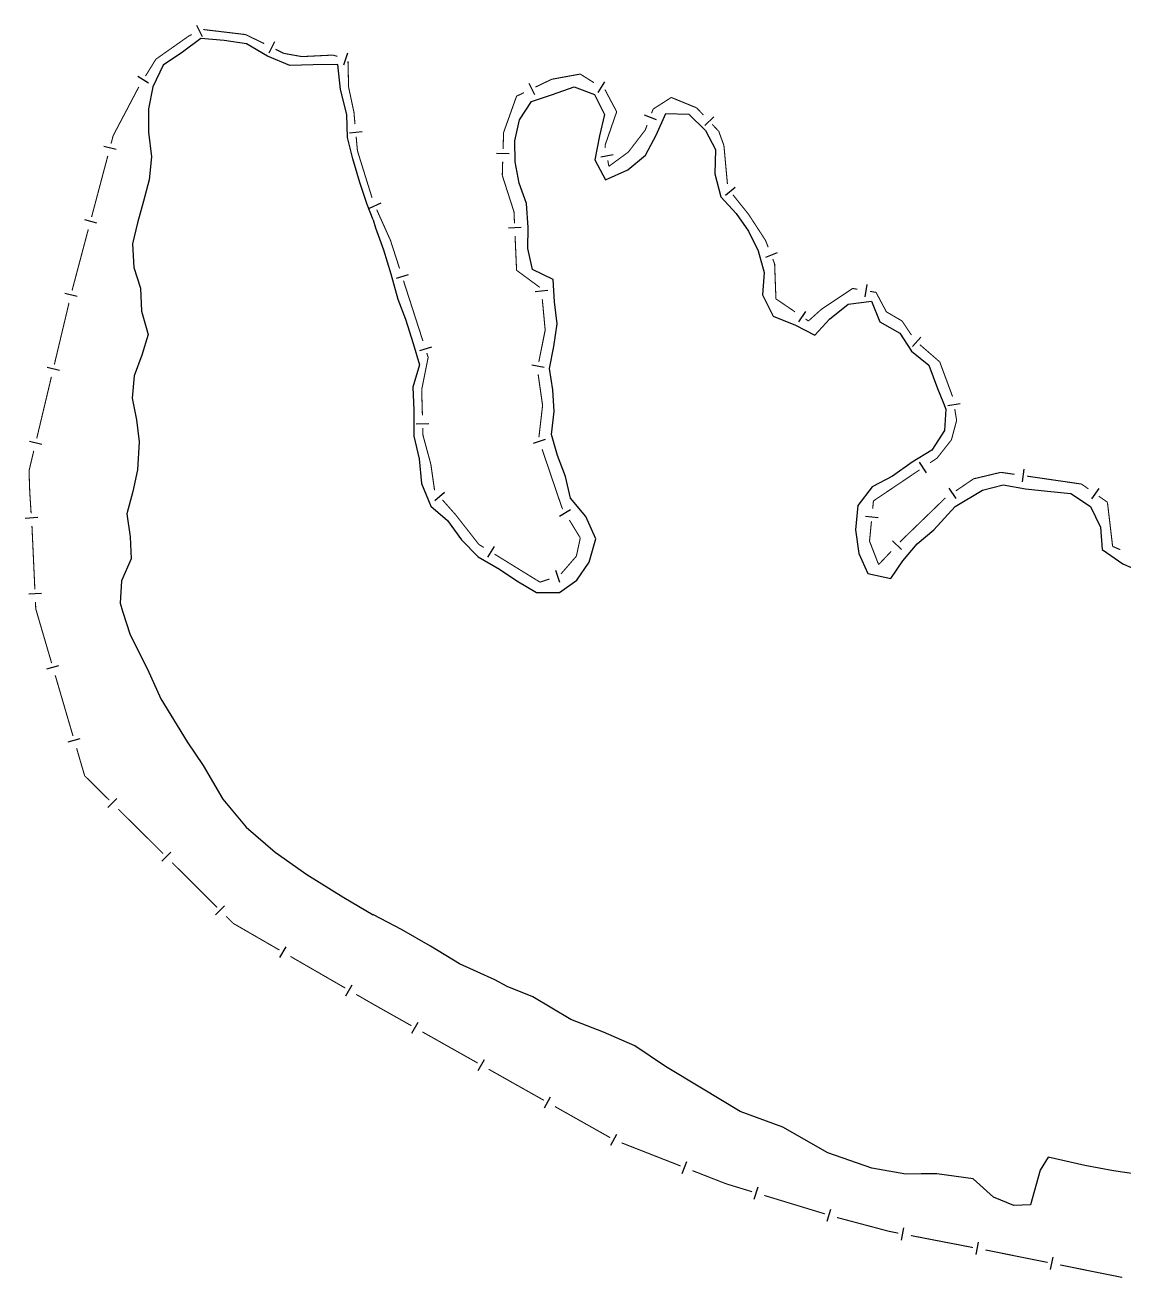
# Model space of a CAD drawing. Extents: x 209193 to 212081, y 4877574 to 4880493.
# Drawn here: x 209192.5 to 209452.6, y 4878284 to 4878580.7 of the extents above; entities that cross this region are included whole.
import ezdxf

# ---------------------------------------------------------------- set-up
doc = ezdxf.new("R2010")
doc.units = 0
doc.header["$LTSCALE"] = 1.5
doc.header["$MEASUREMENT"] = 0
doc.layers.add('HD-CURSO-PERENE', color=170, linetype='CONTINUOUS')
doc.layers.add('LM-LIM-SETORES-BAIRROS', color=250, linetype='CONTINUOUS')

msp = doc.modelspace()

# ---------------------------------------------------------------- linework, layer by layer
at = {"layer": 'HD-CURSO-PERENE', "linetype": 'Continuous'}
for points in [[(209274.921068, 4878534.524724, 2.24908), (209273.499005, 4878538.149013, 2.24908), (209271.746664, 4878543.37784, 2.24908), (209270.107839, 4878549.036518, 2.24908), (209268.798884, 4878554.015358, 2.24908), (209268.670157, 4878559.534101, 2.24908), (209267.2014, 4878565.422731, 2.24908), (209266.522723, 4878571.361367, 2.24908), (209260.682189, 4878571.221266, 2.24908), (209255.171694, 4878571.131162, 2.24908), (209249.89175, 4878573.320545, 2.24908), (209244.891999, 4878576.239769, 2.24908), (209239.641732, 4878577.029471, 2.24908), (209234.121367, 4878577.499239, 2.24908), (209229.790247, 4878574.279873, 2.24908), (209225.229139, 4878571.200469, 2.24908), (209222.747726, 4878566.041584, 2.24908), (209221.726436, 4878560.872735, 2.24908), (209221.715147, 4878555.333993, 2.24908), (209222.403848, 4878549.495334, 2.24908), (209221.922533, 4878544.016568, 2.24908), (209220.531246, 4878538.997676, 2.24908), (209219.139931, 4878533.858812, 2.24908), (209217.95867, 4878528.869918, 2.24908), (209218.267394, 4878523.271197, 2.24908), (209219.826393, 4878518.39234, 2.24908), (209220.075138, 4878512.903592, 2.24908), (209221.643992, 4878507.394879, 2.24908), (209220.172738, 4878502.545947, 2.24908), (209218.311439, 4878497.647017, 2.24908), (209217.830167, 4878492.358208, 2.24908), (209218.899064, 4878487.219399, 2.24908), (209219.487892, 4878481.960607, 2.24908), (209219.096319, 4878475.342101, 2.24908), (209218.025043, 4878470.253233, 2.24908), (209216.623691, 4878464.954404, 2.24908), (209217.422487, 4878459.485664, 2.24908), (209217.641293, 4878454.266855, 2.24908), (209215.339895, 4878449.107974, 2.24908), (209215.018621, 4878443.749184, 2.24908), (209215.608877, 4878441.867899, 2.24908), (209217.383645, 4878436.261288, 2.197405), (209221.476165, 4878428.188865, 2.197405), (209224.637973, 4878421.160564, 2.197405), (209230.867307, 4878410.951505, 2.197405), (209234.672193, 4878405.376183, 2.197405), (209239.339628, 4878397.38203, 2.197405), (209244.825603, 4878390.766904, 2.197405), (209251.683771, 4878384.859326, 2.197405), (209259.214278, 4878379.555318, 2.197405), (209267.942236, 4878374.112966, 2.197405), (209274.916478, 4878369.977224, 2.197405)], [(209274.921068, 4878534.524724, 2.24908), (209275.463155, 4878532.693039, 2.24908), (209277.383435, 4878527.411594, 2.24908), (209279.052262, 4878521.752917, 2.24908), (209280.721017, 4878515.78431, 2.24908), (209282.570067, 4878511.015435, 2.24908), (209284.348876, 4878505.236788, 2.24908), (209285.897835, 4878500.18797, 2.24908), (209284.286476, 4878494.939125, 2.24908), (209284.515223, 4878489.470373, 2.24908), (209284.523796, 4878483.331767, 2.24908), (209285.802662, 4878477.983011, 2.24908), (209286.371349, 4878472.124354, 2.24908), (209288.520287, 4878466.76562, 2.24908), (209292.51984, 4878463.366482, 2.24908), (209295.83906, 4878458.787597, 2.24908), (209299.78847, 4878454.788595, 2.24908), (209304.78822, 4878451.869371, 2.24908), (209308.937928, 4878449.080099, 2.24908), (209313.587688, 4878446.330828, 2.24908), (209319.02815, 4878446.310956, 2.24908), (209323.109173, 4878449.200392, 2.24908), (209326.070427, 4878453.499483, 2.24908), (209327.631852, 4878459.048258, 2.24908), (209325.232871, 4878464.317007, 2.24908), (209321.643565, 4878468.625947, 2.24908), (209320.394653, 4878473.764752, 2.24908), (209318.56566, 4878478.773573, 2.24908), (209317.136681, 4878483.692423, 2.24908), (209317.768012, 4878489.181191, 2.24908), (209317.469172, 4878494.280026, 2.24908), (209316.650281, 4878499.348856, 2.24908), (209317.651583, 4878504.577691, 2.24908), (209318.47289, 4878509.896502, 2.24908), (209317.794048, 4878515.125299, 2.24908), (209317.53526, 4878520.434087, 2.24908), (209312.655388, 4878522.783443, 2.24908), (209311.536445, 4878527.742292, 2.24908), (209311.577613, 4878532.751155, 2.24908), (209311.208902, 4878538.429857, 2.24908), (209309.429872, 4878543.25872, 2.24908), (209308.530965, 4878548.287558, 2.24908), (209308.422118, 4878553.28642, 2.24908), (209309.513367, 4878558.255316, 2.24908), (209312.374624, 4878562.604393, 2.24908), (209317.315419, 4878564.194144, 2.24908), (209322.496298, 4878566.063836, 2.24908), (209327.29628, 4878564.214365, 2.24908), (209329.695384, 4878559.475496, 2.24908), (209328.444098, 4878554.406619, 2.24908), (209327.342685, 4878548.737881, 2.24908), (209329.881815, 4878544.059001, 2.24908), (209335.172814, 4878546.39859, 2.24908), (209339.35398, 4878549.867896, 2.24908), (209341.885295, 4878554.586882, 2.24908), (209344.176686, 4878559.725766, 2.24908), (209349.607116, 4878559.565926, 2.24908), (209353.556562, 4878555.726887, 2.24908), (209355.935718, 4878551.217965, 2.24908), (209355.794359, 4878545.429276, 2.24908), (209357.183209, 4878539.970548, 2.24908), (209360.852618, 4878536.071516, 2.24908), (209363.771883, 4878531.832545, 2.24908), (209366.061, 4878527.19365, 2.24908), (209367.469933, 4878522.084842, 2.24908), (209367.058675, 4878516.826028, 2.24908), (209369.567702, 4878511.717245, 2.24908), (209374.83766, 4878509.587847, 2.24908), (209379.447519, 4878507.278476, 2.24908), (209382.948689, 4878511.017706, 2.24908), (209387.359891, 4878514.557002, 2.24908), (209392.850539, 4878515.316954, 2.24908), (209394.819562, 4878510.388118, 2.24908), (209399.529351, 4878507.738826, 2.24908), (209402.328596, 4878503.459861, 2.24908), (209406.408177, 4878500.150705, 2.24908), (209408.487076, 4878494.652001, 2.24908), (209409.717938, 4878491.539303, 2.24908), (209410.436098, 4878489.723165, 2.24908), (209410.124887, 4878484.634313, 2.24908), (209407.153553, 4878479.9953, 2.24908), (209402.482501, 4878477.19583, 2.24908), (209397.791314, 4878473.826489, 2.24908), (209393.050328, 4878471.336947, 2.24908), (209389.629011, 4878466.937869, 2.24908), (209389.087626, 4878461.179164, 2.24908), (209389.886378, 4878455.520468, 2.24908), (209391.955465, 4878450.831579, 2.24908), (209397.415655, 4878449.631975, 2.24908), (209400.29687, 4878453.791096, 2.24908), (209403.658096, 4878457.820257, 2.24908), (209407.649204, 4878461.1096, 2.24908), (209412.675922, 4878466.643457, 2.24908), (209419.112381, 4878470.537718, 2.197958), (209423.993091, 4878471.787545, 2.197958), (209429.313334, 4878470.867874, 2.197958), (209434.533657, 4878470.328115, 2.197958), (209440.063992, 4878469.728376, 2.197958), (209444.703684, 4878466.689171, 2.197958), (209447.042746, 4878461.790337, 2.197958), (209447.461554, 4878456.511545, 2.197958), (209452.37118, 4878453.092433, 2.197958), (209457.421105, 4878450.903044, 2.197958)], [(209459.277888, 4878308.042676, 2.197405), (209450.166321, 4878309.38955, 2.197405), (209443.356658, 4878310.599744, 2.197405), (209434.667055, 4878312.598723, 2.197405), (209432.756459, 4878309.514257, 2.197405), (209430.471403, 4878301.280198, 2.197405), (209426.519919, 4878301.15751, 2.197405), (209421.707512, 4878303.128824, 2.197405), (209416.908246, 4878307.474032, 2.197405), (209408.297805, 4878308.648877, 2.197405), (209404.620959, 4878308.627719, 2.197405), (209400.944114, 4878308.606562, 2.197405), (209392.957987, 4878309.984899, 2.197405), (209382.509383, 4878313.597948, 2.197405), (209371.87332, 4878319.683688, 2.197405), (209361.774392, 4878323.3987, 2.197405), (209352.591807, 4878328.943077, 2.197405), (209344.111697, 4878334.066708, 2.197405), (209336.858202, 4878338.997496, 2.197405), (209329.438242, 4878342.203184, 2.197405), (209321.719005, 4878345.232237, 2.197405), (209312.662482, 4878350.577439, 2.197405), (209306.647098, 4878353.016594, 2.197405), (209303.73752, 4878354.624044, 2.197405), (209295.339445, 4878358.348842, 2.197405), (209288.43975, 4878362.557027, 2.197405), (209281.591454, 4878366.490644, 2.197405), (209274.970646, 4878369.950806, 2.197405), (209274.916478, 4878369.977224, 2.197405)]]:
    msp.add_polyline3d(points, dxfattribs=at)
at = {"layer": 'LM-LIM-SETORES-BAIRROS'}
for points in [[(209233.077411, 4878580.674186), (209234.419052, 4878577.990904)], [(209251.569698, 4878576.732344), (209250.228058, 4878574.049063)], [(209268.800045, 4878574.056941), (209267.878959, 4878571.20184)], [(209219.213129, 4878568.534392), (209221.763924, 4878566.955328)], [(209311.755933, 4878566.900456), (209313.05738, 4878564.197451)], [(209329.671411, 4878567.216118), (209328.069432, 4878564.679651)], [(209339.042958, 4878559.387123), (209341.851945, 4878558.333752)], [(209355.554747, 4878558.925722), (209353.373708, 4878556.865851)], [(209272.286244, 4878555.353747), (209269.298381, 4878555.084165)], [(209211.164763, 4878552.022418), (209214.064373, 4878551.252831)], [(209304.127791, 4878550.362925), (209307.126414, 4878550.272058)], [(209331.718935, 4878549.920338), (209328.770319, 4878549.367473)], [(209360.616424, 4878542.187767), (209358.273818, 4878540.313681)], [(209276.698504, 4878538.500159), (209273.960976, 4878537.272992)], [(209206.547238, 4878534.624761), (209209.446848, 4878533.855174)], [(209306.90299, 4878532.691063), (209309.900032, 4878532.824265)], [(209370.524776, 4878526.752639), (209367.728762, 4878525.6653)], [(209283.19806, 4878521.567321), (209280.342636, 4878520.647239)], [(209313.259238, 4878517.584283), (209316.24614, 4878517.864305)], [(209391.750197, 4878519.260362), (209391.256999, 4878516.30118)], [(209201.925018, 4878517.188556), (209204.843437, 4878516.493694)], [(209377.259835, 4878512.876394), (209375.572905, 4878510.395615)], [(209404.512348, 4878506.803989), (209402.545288, 4878504.538889)], [(209288.718548, 4878504.434772), (209285.863124, 4878503.514691)], [(209197.755849, 4878499.678044), (209200.674267, 4878498.983183)], [(209312.446981, 4878500.227846), (209315.388723, 4878499.639497)], [(209413.872496, 4878490.992837), (209410.913314, 4878490.49964)], [(209288.121187, 4878486.273588), (209285.12241, 4878486.187909)], [(209193.586679, 4878482.167532), (209196.505098, 4878481.472671)], [(209312.830033, 4878481.633503), (209315.670678, 4878482.59825)], [(209405.896309, 4878474.657882), (209404.220508, 4878477.146192)], [(209428.910763, 4878475.486982), (209428.479796, 4878472.518099)], [(209291.755402, 4878469.984591), (209289.513174, 4878467.991499)], [(209411.14137, 4878471.040045), (209412.831381, 4878468.561363)], [(209446.686149, 4878470.923736), (209444.965762, 4878468.46604)], [(209192.516221, 4878463.927311), (209195.510193, 4878464.117404)], [(209319.01479, 4878464.412284), (209321.577386, 4878465.972124)], [(209394.436735, 4878464.025618), (209391.450685, 4878464.31459)], [(209397.798244, 4878458.531147), (209399.976102, 4878456.467913)], [(209303.575615, 4878457.197547), (209302.000293, 4878454.644439)], [(209318.058579, 4878451.565273), (209319.007262, 4878448.719224)], [(209193.384066, 4878445.974761), (209196.380898, 4878446.112598)], [(209197.648852, 4878428.205237), (209200.527873, 4878429.048586)], [(209202.70895, 4878410.931111), (209205.587971, 4878411.774461)], [(209212.09998, 4878395.364974), (209214.213056, 4878397.494507)], [(209224.872702, 4878382.687171), (209226.990929, 4878384.81158)], [(209237.619158, 4878369.97781), (209239.737385, 4878372.102219)], [(209252.831367, 4878359.846335), (209254.33199, 4878362.444051)], [(209268.417666, 4878350.842598), (209269.918289, 4878353.440315)], [(209284.0789, 4878341.937575), (209285.551431, 4878344.551318)], [(209299.761357, 4878333.102388), (209301.233888, 4878335.716131)], [(209315.443814, 4878324.267201), (209316.916345, 4878326.880944)], [(209331.126272, 4878315.432014), (209332.598803, 4878318.045757)], [(209348.06356, 4878308.752157), (209349.158679, 4878311.545134)], [(209365.122745, 4878302.69096), (209365.99623, 4878305.560981)], [(209382.342875, 4878297.45005), (209383.21636, 4878300.320072)], [(209399.924153, 4878292.946121), (209400.492955, 4878295.891705)], [(209417.597656, 4878289.533307), (209418.166458, 4878292.478891)], [(209435.237341, 4878286.00776), (209435.828484, 4878288.948942)]]:
    msp.add_lwpolyline(points, dxfattribs=at)
at = {"layer": 'LM-LIM-SETORES-BAIRROS', "const_width": 0.25}
for points in [[(209244.67697, 4878578.424886), (209234.670533, 4878579.619686)], [(209231.318743, 4878578.117801), (209223.734218, 4878572.764018)], [(209231.959377, 4878578.438118), (209231.318743, 4878578.117801)], [(209245.508129, 4878578.024698), (209244.67697, 4878578.424886)], [(209248.822627, 4878576.428829), (209245.508129, 4878578.024698)], [(209249.110024, 4878576.285131), (209248.822627, 4878576.428829)], [(209253.735997, 4878573.972144), (209251.793305, 4878574.94349)], [(209254.551107, 4878573.826589), (209253.735997, 4878573.972144)], [(209258.035197, 4878573.20443), (209254.551107, 4878573.826589)], [(209223.488059, 4878572.590259), (209221.014881, 4878568.595125)], [(209223.734218, 4878572.764018), (209223.488059, 4878572.590259)], [(209258.495439, 4878573.227023), (209258.035197, 4878573.20443)], [(209265.431502, 4878573.567542), (209258.495439, 4878573.227023)], [(209265.484401, 4878573.550477), (209265.431502, 4878573.567542)], [(209266.436101, 4878573.243448), (209265.484401, 4878573.550477)], [(209269.090281, 4878565.987917), (209268.945603, 4878572.064368)], [(209317.160274, 4878567.837733), (209313.307658, 4878565.982769)], [(209317.872669, 4878567.967259), (209317.160274, 4878567.837733)], [(209323.929458, 4878569.068493), (209317.872669, 4878567.967259)], [(209324.642977, 4878568.61785), (209323.929458, 4878569.068493)], [(209327.179444, 4878567.015871), (209324.642977, 4878568.61785)], [(209219.442786, 4878566.040347), (209213.393277, 4878554.533678)], [(209269.281907, 4878565.086227), (209269.090281, 4878565.987917)], [(209270.359549, 4878560.015411), (209269.281907, 4878565.086227)], [(209329.775572, 4878565.376211), (209329.715911, 4878565.413892)], [(209330.210444, 4878564.554787), (209329.775572, 4878565.376211)], [(209308.852639, 4878563.83776), (209305.806951, 4878555.309833)], [(209309.703651, 4878564.247507), (209308.852639, 4878563.83776)], [(209310.604653, 4878564.681322), (209309.703651, 4878564.247507)], [(209332.544784, 4878560.145478), (209330.210444, 4878564.554787)], [(209345.467772, 4878563.53007), (209341.976347, 4878561.285582)], [(209346.253577, 4878563.207689), (209345.467772, 4878563.53007)], [(209351.46773, 4878561.068548), (209346.253577, 4878563.207689)], [(209270.43287, 4878559.202773), (209270.359549, 4878560.015411)], [(209270.612591, 4878557.210864), (209270.43287, 4878559.202773)], [(209329.775572, 4878552.145533), (209332.54122, 4878560.135181)], [(209332.54122, 4878560.135181), (209332.544784, 4878560.145478)], [(209341.160109, 4878560.760858), (209340.798575, 4878559.796767)], [(209341.976347, 4878561.285582), (209341.160109, 4878560.760858)], [(209351.717733, 4878560.803839), (209351.46773, 4878561.068548)], [(209353.09098, 4878559.349813), (209351.717733, 4878560.803839)], [(209339.394081, 4878556.05145), (209339.313968, 4878555.837815)], [(209339.745205, 4878556.987779), (209339.394081, 4878556.05145)], [(209356.698464, 4878555.530125), (209355.150851, 4878557.168774)], [(209213.37295, 4878554.495015), (209212.871097, 4878552.604161)], [(209213.393277, 4878554.533678), (209213.37295, 4878554.495015)], [(209271.180891, 4878550.912212), (209270.882173, 4878554.223001)], [(209305.775737, 4878555.222435), (209305.657392, 4878551.317033)], [(209305.806951, 4878555.309833), (209305.775737, 4878555.222435)], [(209339.313968, 4878555.837815), (209335.807864, 4878551.252911)], [(209356.953423, 4878554.828989), (209356.698464, 4878555.530125)], [(209357.929224, 4878552.145533), (209356.953423, 4878554.828989)], [(209271.381522, 4878550.26692), (209271.180891, 4878550.912212)], [(209274.647378, 4878539.762912), (209271.381522, 4878550.26692)], [(209329.87605, 4878551.60965), (209329.775572, 4878552.145533)], [(209335.313995, 4878550.607082), (209331.131188, 4878547.53969)], [(209335.807864, 4878551.252911), (209335.313995, 4878550.607082)], [(209357.942318, 4878552.001494), (209357.929224, 4878552.145533)], [(209358.75714, 4878543.038456), (209357.942318, 4878552.001494)], [(209212.10151, 4878549.704551), (209208.253572, 4878535.206504)], [(209305.566524, 4878548.318409), (209305.475657, 4878545.319785)], [(209330.698642, 4878547.22249), (209330.428915, 4878548.661033)], [(209331.131188, 4878547.53969), (209330.698642, 4878547.22249)], [(209305.475657, 4878545.319785), (209305.468047, 4878545.068658)], [(209305.468047, 4878545.068658), (209308.145247, 4878536.739591)], [(209363.775338, 4878535.837953), (209360.069816, 4878540.469855)], [(209279.00669, 4878529.684149), (209275.738796, 4878536.974066)], [(209308.145247, 4878536.739591), (209308.237259, 4878536.453333)], [(209308.237259, 4878536.453333), (209308.35711, 4878533.756678)], [(209363.812545, 4878535.780712), (209363.775338, 4878535.837953)], [(209367.77531, 4878529.684149), (209363.812545, 4878535.780712)], [(209207.483985, 4878532.306895), (209203.636048, 4878517.808847)], [(209279.010104, 4878529.673554), (209279.00669, 4878529.684149)], [(209281.15696, 4878523.010896), (209279.010104, 4878529.673554)], [(209308.490312, 4878530.759636), (209308.845517, 4878522.767526)], [(209368.03943, 4878529.004983), (209367.77531, 4878529.684149)], [(209368.401876, 4878528.072979), (209368.03943, 4878529.004983)], [(209369.929142, 4878524.145725), (209369.489215, 4878525.276965)], [(209369.958242, 4878523.360034), (209369.929142, 4878524.145725)], [(209370.236832, 4878515.83809), (209369.958242, 4878523.360034)], [(209308.845517, 4878522.767526), (209308.852639, 4878522.607274)], [(209308.852639, 4878522.607274), (209314.358891, 4878518.550036)], [(209286.677449, 4878505.878348), (209282.077042, 4878520.155472)], [(209388.390553, 4878518.299612), (209381.031888, 4878513.393835)], [(209388.544416, 4878518.273969), (209388.390553, 4878518.299612)], [(209389.53081, 4878518.10957), (209388.544416, 4878518.273969)], [(209393.928977, 4878517.376541), (209392.489992, 4878517.616372)], [(209394.183643, 4878516.899042), (209393.928977, 4878517.376541)], [(209202.920987, 4878514.895513), (209199.446679, 4878500.30342)], [(209314.93937, 4878515.733025), (209315.592755, 4878508.763586)], [(209370.627884, 4878515.572175), (209370.236832, 4878515.83809)], [(209374.762517, 4878512.760625), (209370.627884, 4878515.572175)], [(209396.390498, 4878512.761188), (209394.183643, 4878516.899042)], [(209381.005989, 4878513.376569), (209378.055949, 4878510.721533)], [(209381.031888, 4878513.393835), (209381.005989, 4878513.376569)], [(209396.658643, 4878512.60477), (209396.390498, 4878512.761188)], [(209400.082781, 4878510.607357), (209396.658643, 4878512.60477)], [(209315.621823, 4878508.453526), (209314.113968, 4878500.914252)], [(209315.592755, 4878508.763586), (209315.621823, 4878508.453526)], [(209377.929087, 4878510.607357), (209377.243296, 4878511.073695)], [(209378.055949, 4878510.721533), (209377.929087, 4878510.607357)], [(209400.102674, 4878510.577517), (209400.082781, 4878510.607357)], [(209402.321475, 4878507.249315), (209400.102674, 4878510.577517)], [(209287.929706, 4878501.992032), (209287.59753, 4878503.022923)], [(209409.005796, 4878500.915116), (209404.283851, 4878505.015752)], [(209286.391255, 4878494.299777), (209287.749885, 4878501.092925)], [(209287.749885, 4878501.092925), (209287.929706, 4878501.992032)], [(209409.264907, 4878500.215516), (209409.005796, 4878500.915116)], [(209412.043422, 4878492.713525), (209409.264907, 4878500.215516)], [(209198.751817, 4878497.385001), (209195.277509, 4878482.792908)], [(209313.956004, 4878497.960564), (209314.945954, 4878491.030918)], [(209286.39332, 4878494.227485), (209286.391255, 4878494.299777)], [(209286.564679, 4878488.229933), (209286.39332, 4878494.227485)], [(209315.006443, 4878490.607495), (209314.138477, 4878483.085126)], [(209314.945954, 4878491.030918), (209315.006443, 4878490.607495)], [(209413.005769, 4878487.069057), (209412.557304, 4878489.759845)], [(209286.698945, 4878483.53062), (209286.650358, 4878485.231157)], [(209411.775008, 4878482.453705), (209412.93566, 4878486.806148)], [(209412.93566, 4878486.806148), (209413.005769, 4878487.069057)], [(209286.777556, 4878483.242378), (209286.698945, 4878483.53062)], [(209288.545086, 4878476.761436), (209286.777556, 4878483.242378)], [(209408.390416, 4878478.146042), (209411.468902, 4878482.064115)], [(209411.468902, 4878482.064115), (209411.775008, 4878482.453705)], [(209194.582648, 4878479.874489), (209193.656166, 4878475.983264)], [(209314.89352, 4878480.222114), (209319.395674, 4878466.965771)], [(209193.656166, 4878475.983264), (209193.453439, 4878475.131813)], [(209288.585017, 4878476.48192), (209288.545086, 4878476.761436)], [(209289.433545, 4878470.542223), (209288.585017, 4878476.48192)], [(209406.717282, 4878477.019238), (209408.376156, 4878478.136438)], [(209408.376156, 4878478.136438), (209408.390416, 4878478.146042)], [(209193.453439, 4878475.131813), (209193.593045, 4878471.009429)], [(209393.313596, 4878467.992266), (209404.228971, 4878475.343437)], [(209417.005741, 4878473.222999), (209412.812603, 4878470.364041)], [(209417.905546, 4878473.437238), (209417.005741, 4878473.222999)], [(209423.467235, 4878474.76145), (209417.905546, 4878473.437238)], [(209423.747141, 4878474.720819), (209423.467235, 4878474.76145)], [(209426.716024, 4878474.289852), (209423.747141, 4878474.720819)], [(209442.544027, 4878471.992238), (209429.684907, 4878473.858885)], [(209193.593045, 4878471.009429), (209193.619862, 4878470.217552)], [(209193.619862, 4878470.217552), (209193.949843, 4878465.020348)], [(209442.549028, 4878471.988738), (209442.544027, 4878471.992238)], [(209444.187492, 4878470.841813), (209442.549028, 4878471.988738)], [(209294.3912, 4878464.761519), (209291.298652, 4878468.240636)], [(209319.395674, 4878466.965771), (209319.621796, 4878466.299969)], [(209393.136358, 4878466.160804), (209393.232682, 4878467.156154)], [(209393.232682, 4878467.156154), (209393.313596, 4878467.992266)], [(209410.236557, 4878468.607646), (209400.27055, 4878458.943639)], [(209410.333921, 4878468.67403), (209410.236557, 4878468.607646)], [(209448.697831, 4878467.684575), (209446.645187, 4878469.121426)], [(209448.755601, 4878467.193532), (209448.697831, 4878467.684575)], [(209449.928591, 4878457.223109), (209448.755601, 4878467.193532)], [(209294.603887, 4878464.489752), (209294.3912, 4878464.761519)], [(209299.929623, 4878457.684644), (209294.603887, 4878464.489752)], [(209319.621796, 4878466.299969), (209319.776141, 4878466.046403)], [(209194.139936, 4878462.026376), (209194.166917, 4878461.601424)], [(209194.166917, 4878461.601424), (209194.836536, 4878447.042623)], [(209321.335981, 4878463.483807), (209323.415769, 4878460.067012)], [(209392.390526, 4878458.45387), (209392.847385, 4878463.174754)], [(209323.929458, 4878459.223095), (209323.08882, 4878455.300116)], [(209323.415769, 4878460.067012), (209323.929458, 4878459.223095)], [(209392.483697, 4878458.214288), (209392.390526, 4878458.45387)], [(209394.544357, 4878452.915446), (209392.483697, 4878458.214288)], [(209400.082781, 4878458.76156), (209399.574918, 4878458.225482)], [(209400.27055, 4878458.943639), (209400.082781, 4878458.76156)], [(209300.234846, 4878457.496315), (209299.929623, 4878457.684644)], [(209301.085882, 4878456.971208), (209300.234846, 4878457.496315)], [(209314.391062, 4878448.761629), (209303.63899, 4878455.395886)], [(209323.08882, 4878455.300116), (209323.006388, 4878454.915432)], [(209397.511684, 4878456.047624), (209394.760705, 4878453.143814)], [(209450.811719, 4878456.844626), (209449.928591, 4878457.223109)], [(209451.730864, 4878456.450707), (209450.811719, 4878456.844626)], [(209323.006388, 4878454.915432), (209319.334465, 4878450.678599)], [(209394.760705, 4878453.143814), (209394.544357, 4878452.915446)], [(209316.635554, 4878449.509793), (209314.738187, 4878448.877337)], [(209314.738187, 4878448.877337), (209314.391062, 4878448.761629)], [(209194.974373, 4878444.045791), (209195.020319, 4878443.046848)], [(209195.020319, 4878443.046848), (209195.049371, 4878442.415193)], [(209195.049371, 4878442.415193), (209198.807246, 4878429.586585)], [(209199.650596, 4878426.707564), (209203.867344, 4878412.31246)], [(209204.710693, 4878409.433439), (209206.397392, 4878403.675397)], [(209206.397392, 4878403.675397), (209206.619883, 4878402.91586)], [(209206.619883, 4878402.91586), (209212.446673, 4878397.134099)], [(209214.576206, 4878395.021024), (209224.514027, 4878385.160003)], [(209224.514027, 4878385.160003), (209225.143947, 4878384.534951)], [(209225.143947, 4878384.534951), (209225.223679, 4878384.455451)], [(209227.348088, 4878382.337224), (209237.970135, 4878371.74609)], [(209240.094544, 4878369.627863), (209241.510817, 4878368.215712)], [(209241.510817, 4878368.215712), (209241.74339, 4878367.983816)], [(209241.74339, 4878367.983816), (209252.715773, 4878361.6454)], [(209255.313489, 4878360.144778), (209268.302072, 4878352.641664)], [(209270.899789, 4878351.141041), (209274.363411, 4878349.140211)], [(209274.363411, 4878349.140211), (209274.884934, 4878348.838943)], [(209274.884934, 4878348.838943), (209283.943918, 4878343.73529)], [(209286.55766, 4878342.262759), (209299.626375, 4878334.900103)], [(209302.240118, 4878333.427572), (209315.308832, 4878326.064916)], [(209317.922575, 4878324.592385), (209330.99129, 4878317.229729)], [(209333.715247, 4878315.989277), (209347.680128, 4878310.513685)], [(209350.473104, 4878309.418567), (209357.92104, 4878306.498251)], [(209357.92104, 4878306.498251), (209358.462758, 4878306.285845)], [(209358.462758, 4878306.285845), (209364.602814, 4878304.417132)], [(209367.472835, 4878303.543647), (209381.822943, 4878299.176223)], [(209384.696316, 4878298.314496), (209396.293568, 4878295.231682)], [(209396.293568, 4878295.231682), (209397.074265, 4878295.024155)], [(209397.074265, 4878295.024155), (209399.226693, 4878294.608514)], [(209402.172276, 4878294.039711), (209416.900195, 4878291.1957)], [(209419.845779, 4878290.626897), (209420.402051, 4878290.51948)], [(209420.402051, 4878290.51948), (209434.552519, 4878287.675399)], [(209437.4937, 4878287.084255), (209452.199608, 4878284.128537)]]:
    msp.add_lwpolyline(points, dxfattribs=at)

doc.saveas('drawing.dxf')
